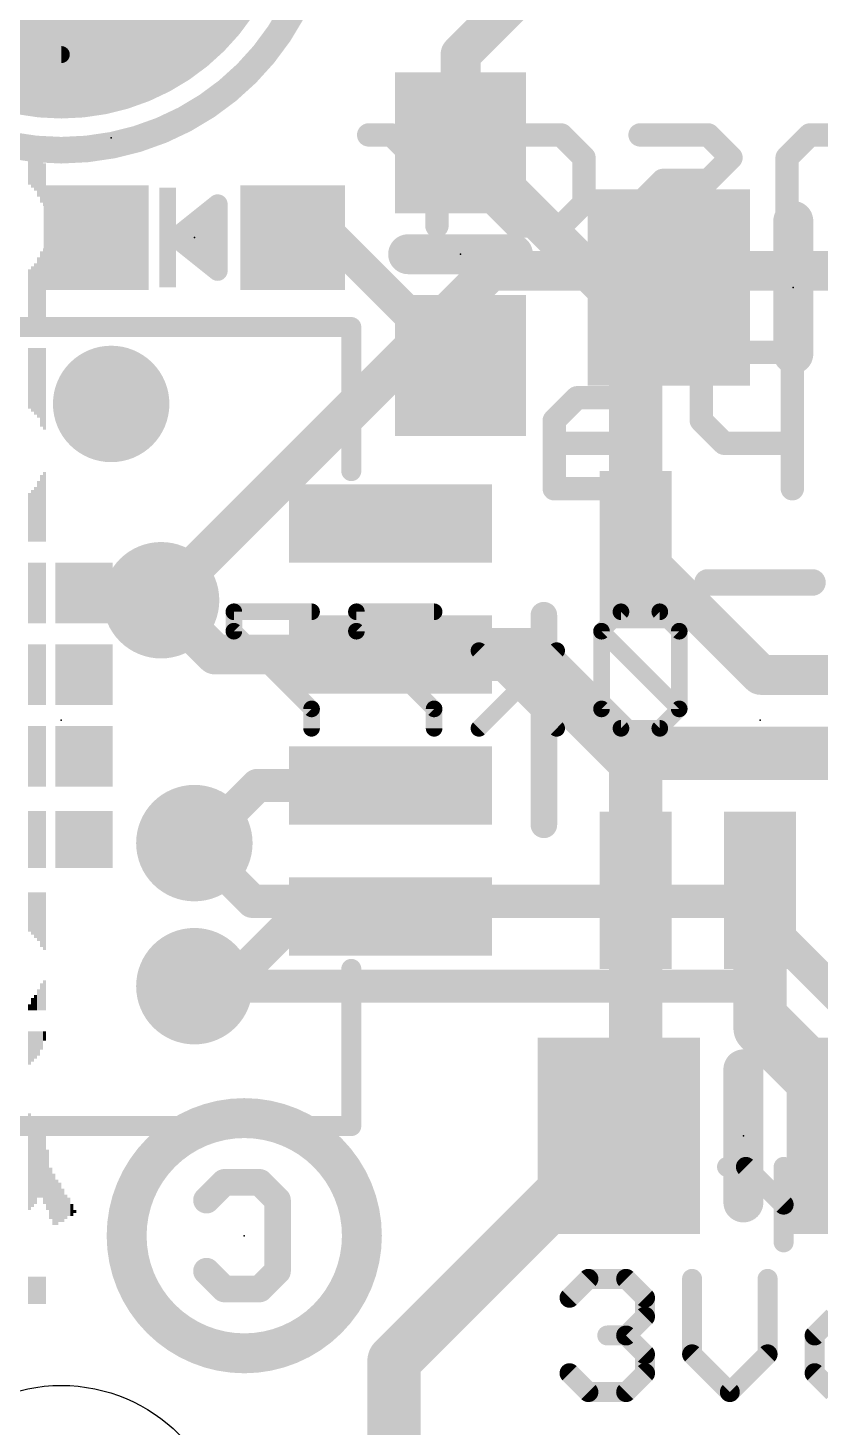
# Model space of a CAD drawing. Extents: x -3.6 to 34.1, y -8.2 to 24.4.
# Drawn here: x 2.29 to 8.33, y 3.49 to 14.17 of the extents above; entities that cross this region are included whole.
import ezdxf

# ---------------------------------------------------------------- set-up
doc = ezdxf.new("R2010")
doc.units = 0
for name, color, linetype in [('1', 12, 'CONTINUOUS'), ('16', 5, 'CONTINUOUS'), ('17', 110, 'CONTINUOUS'), ('18', 110, 'CONTINUOUS'), ('20', 53, 'CONTINUOUS'), ('21', 40, 'CONTINUOUS'), ('22', 6, 'CONTINUOUS'), ('23', 40, 'CONTINUOUS'), ('24', 6, 'CONTINUOUS'), ('47', 253, 'CONTINUOUS')]:
    doc.layers.add(name, color=color, linetype=linetype)

# ---------------------------------------------------------------- blocks, each defined once
blk = doc.blocks.new('RECT')
blk.add_solid([(-0.5, -0.5), (0.5, -0.5), (-0.5, 0.5), (0.5, 0.5)])
blk = doc.blocks.new('ROUNDP')
at = {"const_width": 0.5}
blk.add_lwpolyline([(0, -0.25, 1), (0, 0.25, 1), (0, -0.25)], format="xyb", dxfattribs=at)
blk = doc.blocks.new('ROUNDV')
at = {"const_width": 0.5}
blk.add_lwpolyline([(0, -0.25, 1), (0, 0.25, 1), (0, -0.25)], format="xyb", dxfattribs=at)

msp = doc.modelspace()

# ---------------------------------------------------------------- linework, layer by layer
at = {"layer": '1'}
for points, const_width in [([(5.588, 13.97), (7.112, 15.494)], 0.3048), ([(5.588, 13.296), (5.588, 13.97)], 0.3048), ([(5.588, 13.296), (6.692, 12.192)], 0.3048), ([(4.306, 12.573), (4.611, 12.573)], 0.254), ([(4.611, 12.573), (5.588, 11.596)], 0.254), ([(6.924, 11.938), (7.178, 12.192)], 0.4064), ([(6.692, 12.192), (7.178, 12.192)], 0.3048), ([(6.924, 10.1901), (6.924, 11.938)], 0.4064), ([(6.924, 10.1901), (7.8796, 9.2345)], 0.3048), ([(3.7164, 9.39), (3.302, 9.8044)], 0.3048), ([(5.054, 9.39), (3.7164, 9.39)], 0.3048), ([(5.054, 9.39), (6.109, 9.39)], 0.4064), ([(6.109, 9.39), (6.924, 8.575)], 0.4064), ([(7.8796, 9.2345), (9.3751, 9.2345)], 0.3048), ([(6.985, 8.636), (6.924, 8.575)], 0.4064), ([(6.924, 8.575), (6.924, 7.5899)], 0.4064), ([(8.636, 8.636), (6.985, 8.636)], 0.4064), ([(4.038, 8.39), (3.5982, 7.9502)], 0.254), ([(5.054, 8.39), (4.038, 8.39)], 0.254), ([(3.5982, 7.9502), (3.556, 7.9502)], 0.254), ([(6.924, 7.5899), (6.924, 5.842)], 0.4064), ([(7.874, 7.5899), (7.874, 6.538)], 0.4064), ([(4.342, 7.39), (3.81, 6.858)], 0.254), ([(5.054, 7.39), (4.342, 7.39)], 0.254), ([(3.81, 6.858), (3.556, 6.858)], 0.254), ([(7.874, 6.538), (8.697, 5.715)], 0.4064), ([(6.924, 5.842), (6.797, 5.715)], 0.4064), ([(5.08, 3.998), (6.797, 5.715)], 0.4064), ([(5.08, 2.54), (5.08, 3.998)], 0.4064)]:
    msp.add_lwpolyline(points, dxfattribs=dict(at, const_width=const_width))
for points, const_width in [([(5.6642, 13.97, 1), (5.5118, 13.97)], 0.1524), ([(5.5341, 14.0239, 1), (5.6419, 13.9161)], 0.1524), ([(5.6419, 13.3499, 1), (5.5341, 13.2421)], 0.1524), ([(5.5118, 13.296, 1), (5.6642, 13.296)], 0.1524), ([(4.306, 12.6365, 1), (4.306, 12.5095)], 0.127), ([(4.6559, 12.6179, 1), (4.5661, 12.5281)], 0.127), ([(4.611, 12.5095, 1), (4.611, 12.6365)], 0.127), ([(7.2498, 12.1202, 1), (7.1062, 12.2638)], 0.2032), ([(6.692, 12.2682, 1), (6.692, 12.1158)], 0.1524), ([(6.6381, 12.1381, 1), (6.7459, 12.2459)], 0.1524), ([(7.178, 12.1158, 1), (7.178, 12.2682)], 0.1524), ([(7.0256, 11.938, 1), (6.8224, 11.938)], 0.2032), ([(6.8522, 12.0098, 1), (6.9958, 11.8662)], 0.2032), ([(5.5431, 11.5511, 1), (5.6329, 11.6409)], 0.127), ([(6.8224, 10.1901, 1), (7.0256, 10.1901)], 0.2032), ([(6.9779, 10.244, 1), (6.8701, 10.1362)], 0.1524), ([(3.3559, 9.8583, 1), (3.2481, 9.7505)], 0.1524), ([(3.7164, 9.4662, 1), (3.7164, 9.3138)], 0.1524), ([(3.6625, 9.3361, 1), (3.7703, 9.4439)], 0.1524), ([(5.054, 9.4916, 1), (5.054, 9.2884)], 0.2032), ([(5.054, 9.3138, 1), (5.054, 9.4662)], 0.1524), ([(6.1808, 9.4618, 1), (6.0372, 9.3182)], 0.2032), ([(6.109, 9.2884, 1), (6.109, 9.4916)], 0.2032), ([(7.8796, 9.3107, 1), (7.8796, 9.1583)], 0.1524), ([(7.8257, 9.1806, 1), (7.9335, 9.2884)], 0.1524), ([(7.0256, 8.575, 1), (6.8224, 8.575)], 0.2032), ([(6.985, 8.7376, 1), (6.985, 8.5344)], 0.2032), ([(7.0568, 8.5642, 1), (6.9132, 8.7078)], 0.2032), ([(6.8522, 8.6468, 1), (6.9958, 8.5032)], 0.2032), ([(6.8522, 8.5032, 1), (6.9958, 8.6468)], 0.2032), ([(4.038, 8.4535, 1), (4.038, 8.3265)], 0.127), ([(4.0829, 8.3451, 1), (3.9931, 8.4349)], 0.127), ([(5.054, 8.3265, 1), (5.054, 8.4535)], 0.127), ([(3.556, 8.0137, 1), (3.556, 7.8867)], 0.127), ([(3.5533, 7.9951, 1), (3.6431, 7.9053)], 0.127), ([(3.5982, 7.8867, 1), (3.5982, 8.0137)], 0.127), ([(7.0256, 7.5899, 1), (6.8224, 7.5899)], 0.2032), ([(6.8224, 7.5899, 1), (7.0256, 7.5899)], 0.2032), ([(7.9756, 7.5899, 1), (7.7724, 7.5899)], 0.2032), ([(4.342, 7.4535, 1), (4.342, 7.3265)], 0.127), ([(4.3869, 7.3451, 1), (4.2971, 7.4349)], 0.127), ([(5.054, 7.3265, 1), (5.054, 7.4535)], 0.127), ([(3.556, 6.9215, 1), (3.556, 6.7945)], 0.127), ([(3.7651, 6.9029, 1), (3.8549, 6.8131)], 0.127), ([(3.81, 6.7945, 1), (3.81, 6.9215)], 0.127), ([(7.9458, 6.6098, 1), (7.8022, 6.4662)], 0.2032), ([(7.7724, 6.538, 1), (7.9756, 6.538)], 0.2032), ([(6.9958, 5.7702, 1), (6.8522, 5.9138)], 0.2032), ([(6.7252, 5.7868, 1), (6.8688, 5.6432)], 0.2032), ([(6.8688, 5.6432, 1), (6.7252, 5.7868)], 0.2032), ([(6.8224, 5.842, 1), (7.0256, 5.842)], 0.2032), ([(5.1816, 3.998, 1), (4.9784, 3.998)], 0.2032), ([(5.0082, 4.0698, 1), (5.1518, 3.9262)], 0.2032)]:
    msp.add_lwpolyline(points, format="xyb", dxfattribs=dict(at, const_width=const_width))
at = {"layer": '16'}
for points, const_width in [([(3.302, 9.8044), (5.8166, 12.319)], 0.3048), ([(5.8166, 12.319), (19.812, 12.319)], 0.3048), ([(3.556, 7.9502), (4.0005, 7.5057)], 0.254), ([(7.7459, 7.5057), (4.0005, 7.5057)], 0.254), ([(7.7459, 7.5057), (11.3146, 3.937)], 0.254), ([(3.556, 6.858), (7.747, 6.858)], 0.254), ([(12.065, 2.54), (7.747, 6.858)], 0.254)]:
    msp.add_lwpolyline(points, dxfattribs=dict(at, const_width=const_width))
for points, const_width in [([(5.8166, 12.3952, 1), (5.8166, 12.2428)], 0.1524), ([(5.8705, 12.2651, 1), (5.7627, 12.3729)], 0.1524), ([(3.2481, 9.8583, 1), (3.3559, 9.7505)], 0.1524), ([(3.6009, 7.9951, 1), (3.5111, 7.9053)], 0.127), ([(4.0005, 7.5692, 1), (4.0005, 7.4422)], 0.127), ([(3.9556, 7.4608, 1), (4.0454, 7.5506)], 0.127), ([(7.7908, 7.5506, 1), (7.701, 7.4608)], 0.127), ([(7.7459, 7.4422, 1), (7.7459, 7.5692)], 0.127), ([(3.556, 6.9215, 1), (3.556, 6.7945)], 0.127), ([(7.7919, 6.9029, 1), (7.7021, 6.8131)], 0.127), ([(7.747, 6.7945, 1), (7.747, 6.9215)], 0.127)]:
    msp.add_lwpolyline(points, format="xyb", dxfattribs=dict(at, const_width=const_width))
at = {"layer": '20'}
msp.add_circle((2.54, 2.54), 1.27, dxfattribs=at)
at = {"layer": '21'}
for points, const_width in [([(2.54, 13.24, 1), (2.54, 17.24, 1), (2.54, 13.24)], 0.2032), ([(3.7021, 12.8397, 1), (3.7021, 12.7635)], 0.0762), ([(3.7719, 12.827, 1), (3.6957, 12.827)], 0.0762), ([(3.7576, 12.7972, 1), (3.71, 12.8568)], 0.0762), ([(3.7338, 12.7635, 1), (3.7338, 12.8397)], 0.0762), ([(8.2042, 12.7, 1), (8.0518, 12.7)], 0.1524), ([(3.5116, 12.6873, 1), (3.5116, 12.6111)], 0.0762), ([(3.7338, 12.6111, 1), (3.7338, 12.6873)], 0.0762), ([(3.4401, 12.6028, 1), (3.3925, 12.5432)], 0.0762), ([(3.3925, 12.6028, 1), (3.4401, 12.5432)], 0.0762), ([(3.5116, 12.5349, 1), (3.5116, 12.4587)], 0.0762), ([(3.7338, 12.4587, 1), (3.7338, 12.5349)], 0.0762), ([(5.188, 12.5222, 1), (5.188, 12.3698)], 0.1524), ([(5.988, 12.3698, 1), (5.988, 12.5222)], 0.1524), ([(3.7021, 12.3825, 1), (3.7021, 12.3063)], 0.0762), ([(3.7338, 12.3063, 1), (3.7338, 12.3825)], 0.0762), ([(3.6957, 12.319, 1), (3.7719, 12.319)], 0.0762), ([(3.71, 12.2892, 1), (3.7576, 12.3488)], 0.0762), ([(4.7921, 11.89, 1), (4.7159, 11.89)], 0.0762), ([(4.754, 11.8519, 1), (4.754, 11.9281)], 0.0762), ([(8.0518, 11.684, 1), (8.2042, 11.684)], 0.1524), ([(4.7159, 10.79, 1), (4.7921, 10.79)], 0.0762), ([(7.474, 9.9908, 1), (7.474, 9.8892)], 0.1016), ([(8.274, 9.8892, 1), (8.274, 9.9908)], 0.1016), ([(6.2748, 9.69, 1), (6.1732, 9.69)], 0.1016), ([(6.1732, 8.09, 1), (6.2748, 8.09)], 0.1016), ([(4.7921, 6.99, 1), (4.7159, 6.99)], 0.0762), ([(7.8232, 6.223, 1), (7.6708, 6.223)], 0.1524), ([(4.7159, 5.79, 1), (4.7921, 5.79)], 0.0762), ([(4.754, 5.7519, 1), (4.754, 5.8281)], 0.0762), ([(7.6708, 5.207, 1), (7.8232, 5.207)], 0.1524), ([(6.564, 4.6616, 1), (6.564, 4.5854)], 0.0762), ([(6.5909, 4.5966, 1), (6.537, 4.6505)], 0.0762), ([(6.879, 4.6505, 1), (6.8251, 4.5966)], 0.0762), ([(6.8521, 4.5854, 1), (6.8521, 4.6616)], 0.0762), ([(7.3935, 4.6235, 1), (7.3173, 4.6235)], 0.0762), ([(7.9698, 4.6235, 1), (7.8936, 4.6235)], 0.0762), ([(6.393, 4.5064, 1), (6.4469, 4.4525)], 0.0762), ([(7.0342, 4.4795, 1), (6.958, 4.4795)], 0.0762), ([(6.9692, 4.4525, 1), (7.0231, 4.5064)], 0.0762), ([(7.0231, 4.3085, 1), (6.9692, 4.3624)], 0.0762), ([(6.958, 4.3354, 1), (7.0342, 4.3354)], 0.0762), ([(6.708, 4.2295, 1), (6.708, 4.1533)], 0.0762), ([(6.879, 4.2183, 1), (6.8251, 4.1644)], 0.0762), ([(6.8251, 4.2183, 1), (6.879, 4.1644)], 0.0762), ([(6.8521, 4.1533, 1), (6.8521, 4.2295)], 0.0762), ([(8.264, 4.2183, 1), (8.3179, 4.1644)], 0.0762), ([(8.3291, 4.1914, 1), (8.2529, 4.1914)], 0.0762), ([(7.0342, 4.0473, 1), (6.958, 4.0473)], 0.0762), ([(6.9692, 4.0204, 1), (7.0231, 4.0743)], 0.0762), ([(7.3824, 4.0743, 1), (7.3285, 4.0204)], 0.0762), ([(7.3173, 4.0473, 1), (7.3935, 4.0473)], 0.0762), ([(7.8936, 4.0473, 1), (7.9698, 4.0473)], 0.0762), ([(7.9586, 4.0204, 1), (7.9047, 4.0743)], 0.0762), ([(6.4469, 3.9302, 1), (6.393, 3.8763)], 0.0762), ([(7.0231, 3.8763, 1), (6.9692, 3.9302)], 0.0762), ([(8.3179, 3.9302, 1), (8.264, 3.8763)], 0.0762), ([(6.958, 3.9033, 1), (7.0342, 3.9033)], 0.0762), ([(8.2529, 3.9033, 1), (8.3291, 3.9033)], 0.0762), ([(6.564, 3.7973, 1), (6.564, 3.7211)], 0.0762), ([(6.537, 3.7323, 1), (6.5909, 3.7861)], 0.0762), ([(6.8251, 3.7861, 1), (6.879, 3.7323)], 0.0762), ([(6.8521, 3.7211, 1), (6.8521, 3.7973)], 0.0762), ([(7.6166, 3.7861, 1), (7.6705, 3.7323)], 0.0762), ([(7.6166, 3.7323, 1), (7.6705, 3.7861)], 0.0762)]:
    msp.add_lwpolyline(points, format="xyb", dxfattribs=dict(at, const_width=const_width))
for points, const_width in [([(3.7338, 12.827), (3.4163, 12.573)], 0.1524), ([(3.7021, 12.8016), (3.7338, 12.8016)], 0.1524), ([(3.7338, 12.319), (3.7338, 12.827)], 0.1524), ([(8.128, 12.7), (8.128, 11.684)], 0.3048), ([(3.5116, 12.6492), (3.7338, 12.6492)], 0.1524), ([(3.4163, 12.573), (3.7338, 12.319)], 0.1524), ([(3.5116, 12.4968), (3.7338, 12.4968)], 0.1524), ([(5.988, 12.446), (5.188, 12.446)], 0.3048), ([(3.7021, 12.3444), (3.7338, 12.3444)], 0.1524), ([(2.154, 11.89), (4.754, 11.89)], 0.1524), ([(4.754, 11.89), (4.754, 10.79)], 0.1524), ([(7.474, 9.94), (8.274, 9.94)], 0.2032), ([(6.224, 9.69), (6.224, 8.09)], 0.2032), ([(4.754, 6.99), (4.754, 5.79)], 0.1524), ([(7.747, 6.223), (7.747, 5.207)], 0.3048), ([(4.754, 5.79), (2.154, 5.79)], 0.1524), ([(6.4199, 4.4795), (6.564, 4.6235)], 0.1524), ([(6.564, 4.6235), (6.8521, 4.6235)], 0.1524), ([(6.8521, 4.6235), (6.9961, 4.4795)], 0.1524), ([(7.3554, 4.6235), (7.3554, 4.0473)], 0.1524), ([(7.9317, 4.0473), (7.9317, 4.6235)], 0.1524), ([(6.9961, 4.4795), (6.9961, 4.3354)], 0.1524), ([(6.9961, 4.3354), (6.8521, 4.1914)], 0.1524), ([(8.435, 4.3354), (8.291, 4.1914)], 0.1524), ([(6.8521, 4.1914), (6.708, 4.1914)], 0.1524), ([(6.8521, 4.1914), (6.9961, 4.0473)], 0.1524), ([(8.291, 4.1914), (8.291, 3.9033)], 0.1524), ([(6.9961, 4.0473), (6.9961, 3.9033)], 0.1524), ([(7.3554, 4.0473), (7.6436, 3.7592)], 0.1524), ([(7.6436, 3.7592), (7.9317, 4.0473)], 0.1524), ([(6.564, 3.7592), (6.4199, 3.9033)], 0.1524), ([(6.9961, 3.9033), (6.8521, 3.7592)], 0.1524), ([(8.291, 3.9033), (8.435, 3.7592)], 0.1524), ([(6.8521, 3.7592), (6.564, 3.7592)], 0.1524)]:
    msp.add_lwpolyline(points, dxfattribs=dict(at, const_width=const_width))
at = {"layer": '22'}
for points, const_width in [([(5.0602, 13.3568), (4.8865, 13.3568)], 0.1778), ([(5.4076, 13.0093), (5.0602, 13.3568)], 0.1778), ([(5.4076, 12.6619), (5.4076, 13.3568)], 0.1778), ([(5.8354, 13.183), (6.0091, 13.3568)], 0.1778), ([(6.0091, 13.3568), (6.3565, 13.3568)], 0.1778), ([(6.3565, 13.3568), (6.5302, 13.183)], 0.1778), ([(7.4792, 13.3568), (6.958, 13.3568)], 0.1778), ([(7.6529, 13.183), (7.4792, 13.3568)], 0.1778), ([(8.2543, 13.3568), (8.0806, 13.183)], 0.1778), ([(8.7755, 13.3568), (8.2543, 13.3568)], 0.1778), ([(5.8354, 12.8356), (5.8354, 13.183)], 0.1778), ([(6.5302, 13.183), (6.5302, 12.8356)], 0.1778), ([(7.4792, 13.0093), (7.6529, 13.183)], 0.1778), ([(8.0806, 13.183), (8.0806, 12.6619)], 0.1778), ([(6.958, 12.8356), (7.1317, 13.0093)], 0.1778), ([(7.1317, 13.0093), (7.4792, 13.0093)], 0.1778), ([(6.0091, 12.6619), (5.8354, 12.8356)], 0.1778), ([(6.5302, 12.8356), (6.3565, 12.6619)], 0.1778), ([(7.1317, 12.6619), (6.958, 12.8356)], 0.1778), ([(6.3565, 12.6619), (6.0091, 12.6619)], 0.1778), ([(7.6529, 12.6619), (7.1317, 12.6619)], 0.1778), ([(7.5995, 11.6976), (7.4258, 11.5239)], 0.1778), ([(8.1206, 11.6976), (7.5995, 11.6976)], 0.1778), ([(8.1206, 10.6553), (8.1206, 11.6976)], 0.1778), ([(7.4258, 11.5239), (7.4258, 11.1764)], 0.1778), ([(6.4769, 11.3502), (6.3031, 11.1764)], 0.1778), ([(6.8243, 11.3502), (6.4769, 11.3502)], 0.1778), ([(6.3031, 11.1764), (6.3031, 10.6553)], 0.1778), ([(7.4258, 11.1764), (7.5995, 11.0027)], 0.1778), ([(6.8243, 11.0027), (6.3031, 11.0027)], 0.1778), ([(6.998, 10.829), (6.8243, 11.0027)], 0.1778), ([(7.5995, 11.0027), (8.1206, 11.0027)], 0.1778), ([(6.8243, 10.6553), (6.998, 10.829)], 0.1778), ([(6.3031, 10.6553), (6.8243, 10.6553)], 0.1778), ([(4.4507, 9.7163), (3.8576, 9.7163)], 0.127), ([(3.8576, 9.7163), (3.8576, 9.568)], 0.127), ([(5.3862, 9.7163), (4.7931, 9.7163)], 0.127), ([(4.7931, 9.7163), (4.7931, 9.568)], 0.127), ([(6.8124, 9.7163), (6.6641, 9.568)], 0.127), ([(7.109, 9.7163), (6.8124, 9.7163)], 0.127), ([(7.2573, 9.568), (7.109, 9.7163)], 0.127), ([(3.8576, 9.568), (4.4507, 8.9748)], 0.127), ([(4.7931, 9.568), (5.3862, 8.9748)], 0.127), ([(6.6641, 9.568), (6.6641, 8.9748)], 0.127), ([(7.2573, 8.9748), (6.6641, 9.568)], 0.127), ([(7.2573, 8.9748), (7.2573, 9.568)], 0.127), ([(6.3218, 9.4197), (5.7286, 8.8265)], 0.127), ([(6.3218, 8.8265), (5.7286, 9.4197)], 0.127), ([(4.4507, 8.9748), (4.4507, 8.8265)], 0.127), ([(5.3862, 8.9748), (5.3862, 8.8265)], 0.127), ([(6.6641, 8.9748), (6.8124, 8.8265)], 0.127), ([(7.109, 8.8265), (7.2573, 8.9748)], 0.127), ([(6.8124, 8.8265), (7.109, 8.8265)], 0.127), ([(7.7662, 5.4784), (7.6222, 5.4784)], 0.1524), ([(8.0543, 5.1903), (7.7662, 5.4784)], 0.1524), ([(8.0543, 4.9022), (8.0543, 5.4784)], 0.1524), ([(3.6487, 5.2245), (3.7843, 5.3601)], 0.2032), ([(3.7843, 5.3601), (4.0554, 5.3601)], 0.2032), ([(4.0554, 5.3601), (4.191, 5.2245)], 0.2032), ([(4.191, 5.2245), (4.191, 4.6822)], 0.2032), ([(3.7843, 4.5466), (3.6487, 4.6822)], 0.2032), ([(4.191, 4.6822), (4.0554, 4.5466)], 0.2032), ([(4.0554, 4.5466), (3.7843, 4.5466)], 0.2032)]:
    msp.add_lwpolyline(points, dxfattribs=dict(at, const_width=const_width))
for points, const_width in [([(4.8865, 13.4012, 1), (4.8865, 13.3123)], 0.0889), ([(5.0916, 13.3882, 1), (5.0288, 13.3253)], 0.0889), ([(5.0602, 13.3123, 1), (5.0602, 13.4012)], 0.0889), ([(5.4521, 13.3568, 1), (5.3632, 13.3568)], 0.0889), ([(6.0091, 13.4012, 1), (6.0091, 13.3123)], 0.0889), ([(6.0405, 13.3253, 1), (5.9777, 13.3882)], 0.0889), ([(6.388, 13.3882, 1), (6.3251, 13.3253)], 0.0889), ([(6.3565, 13.3123, 1), (6.3565, 13.4012)], 0.0889), ([(6.958, 13.4012, 1), (6.958, 13.3123)], 0.0889), ([(7.5106, 13.3882, 1), (7.4477, 13.3253)], 0.0889), ([(7.4792, 13.3123, 1), (7.4792, 13.4012)], 0.0889), ([(8.2543, 13.4012, 1), (8.2543, 13.3123)], 0.0889), ([(8.2858, 13.3253, 1), (8.2229, 13.3882)], 0.0889), ([(5.8798, 13.183, 1), (5.7909, 13.183)], 0.0889), ([(5.804, 13.2145, 1), (5.8668, 13.1516)], 0.0889), ([(6.5747, 13.183, 1), (6.4858, 13.183)], 0.0889), ([(6.4988, 13.1516, 1), (6.5617, 13.2145)], 0.0889), ([(7.6843, 13.1516, 1), (7.6214, 13.2145)], 0.0889), ([(7.6214, 13.1516, 1), (7.6843, 13.2145)], 0.0889), ([(8.1251, 13.183, 1), (8.0362, 13.183)], 0.0889), ([(8.0492, 13.2145, 1), (8.1121, 13.1516)], 0.0889), ([(5.3762, 12.9779, 1), (5.439, 13.0408)], 0.0889), ([(7.1317, 13.0538, 1), (7.1317, 12.9649)], 0.0889), ([(7.1631, 12.9779, 1), (7.1003, 13.0408)], 0.0889), ([(7.4477, 13.0408, 1), (7.5106, 12.9779)], 0.0889), ([(7.4792, 12.9649, 1), (7.4792, 13.0538)], 0.0889), ([(5.8668, 12.867, 1), (5.804, 12.8042)], 0.0889), ([(6.5617, 12.8042, 1), (6.4988, 12.867)], 0.0889), ([(6.9894, 12.867, 1), (6.9266, 12.8042)], 0.0889), ([(5.7909, 12.8356, 1), (5.8798, 12.8356)], 0.0889), ([(6.4858, 12.8356, 1), (6.5747, 12.8356)], 0.0889), ([(6.9266, 12.867, 1), (6.9894, 12.8042)], 0.0889), ([(6.0091, 12.7064, 1), (6.0091, 12.6175)], 0.0889), ([(5.9777, 12.6305, 1), (6.0405, 12.6933)], 0.0889), ([(6.3251, 12.6933, 1), (6.388, 12.6305)], 0.0889), ([(6.3565, 12.6175, 1), (6.3565, 12.7064)], 0.0889), ([(7.1317, 12.7064, 1), (7.1317, 12.6175)], 0.0889), ([(7.1003, 12.6305, 1), (7.1631, 12.6933)], 0.0889), ([(7.6529, 12.6175, 1), (7.6529, 12.7064)], 0.0889), ([(5.3632, 12.6619, 1), (5.4521, 12.6619)], 0.0889), ([(8.0362, 12.6619, 1), (8.1251, 12.6619)], 0.0889), ([(7.5995, 11.742, 1), (7.5995, 11.6531)], 0.0889), ([(7.6309, 11.6662, 1), (7.568, 11.729)], 0.0889), ([(8.1651, 11.6976, 1), (8.0762, 11.6976)], 0.0889), ([(8.1206, 11.6531, 1), (8.1206, 11.742)], 0.0889), ([(7.3943, 11.5553, 1), (7.4572, 11.4924)], 0.0889), ([(7.4702, 11.5239, 1), (7.3813, 11.5239)], 0.0889), ([(6.4769, 11.3946, 1), (6.4769, 11.3057)], 0.0889), ([(6.5083, 11.3187, 1), (6.4454, 11.3816)], 0.0889), ([(6.8243, 11.3057, 1), (6.8243, 11.3946)], 0.0889), ([(6.2717, 11.2079, 1), (6.3346, 11.145)], 0.0889), ([(6.3476, 11.1764, 1), (6.2587, 11.1764)], 0.0889), ([(7.4572, 11.2079, 1), (7.3943, 11.145)], 0.0889), ([(7.3813, 11.1764, 1), (7.4702, 11.1764)], 0.0889), ([(6.3031, 11.0472, 1), (6.3031, 10.9583)], 0.0889), ([(6.8557, 11.0342, 1), (6.7929, 10.9713)], 0.0889), ([(6.8243, 10.9583, 1), (6.8243, 11.0472)], 0.0889), ([(7.5995, 11.0472, 1), (7.5995, 10.9583)], 0.0889), ([(7.568, 10.9713, 1), (7.6309, 11.0342)], 0.0889), ([(8.1206, 10.9583, 1), (8.1206, 11.0472)], 0.0889), ([(7.0294, 10.7976, 1), (6.9666, 10.8604)], 0.0889), ([(6.9666, 10.7976, 1), (7.0294, 10.8604)], 0.0889), ([(6.3031, 10.6997, 1), (6.3031, 10.6109)], 0.0889), ([(6.2587, 10.6553, 1), (6.3476, 10.6553)], 0.0889), ([(6.7929, 10.6867, 1), (6.8557, 10.6239)], 0.0889), ([(6.8243, 10.6109, 1), (6.8243, 10.6997)], 0.0889), ([(8.0762, 10.6553, 1), (8.1651, 10.6553)], 0.0889), ([(3.8893, 9.7163, 1), (3.8258, 9.7163)], 0.0635), ([(3.8576, 9.748, 1), (3.8576, 9.6845)], 0.0635), ([(4.4507, 9.6845, 1), (4.4507, 9.748)], 0.0635), ([(4.8248, 9.7163, 1), (4.7613, 9.7163)], 0.0635), ([(4.7931, 9.748, 1), (4.7931, 9.6845)], 0.0635), ([(5.3862, 9.6845, 1), (5.3862, 9.748)], 0.0635), ([(6.8124, 9.748, 1), (6.8124, 9.6845)], 0.0635), ([(6.8349, 9.6938, 1), (6.79, 9.7387)], 0.0635), ([(7.1314, 9.7387, 1), (7.0865, 9.6938)], 0.0635), ([(7.109, 9.6845, 1), (7.109, 9.748)], 0.0635), ([(3.88, 9.5904, 1), (3.8351, 9.5455)], 0.0635), ([(4.8155, 9.5904, 1), (4.7706, 9.5455)], 0.0635), ([(6.6959, 9.568, 1), (6.6324, 9.568)], 0.0635), ([(6.6866, 9.5904, 1), (6.6417, 9.5455)], 0.0635), ([(6.6417, 9.5904, 1), (6.6866, 9.5455)], 0.0635), ([(7.289, 9.568, 1), (7.2255, 9.568)], 0.0635), ([(7.2348, 9.5455, 1), (7.2797, 9.5904)], 0.0635), ([(3.8258, 9.568, 1), (3.8893, 9.568)], 0.0635), ([(4.7613, 9.568, 1), (4.8248, 9.568)], 0.0635), ([(5.751, 9.4421, 1), (5.7061, 9.3972)], 0.0635), ([(6.3442, 9.3972, 1), (6.2993, 9.4421)], 0.0635), ([(4.4825, 8.9748, 1), (4.419, 8.9748)], 0.0635), ([(4.4283, 8.9523, 1), (4.4732, 8.9972)], 0.0635), ([(5.418, 8.9748, 1), (5.3545, 8.9748)], 0.0635), ([(5.3638, 8.9523, 1), (5.4087, 8.9972)], 0.0635), ([(6.6324, 8.9748, 1), (6.6959, 8.9748)], 0.0635), ([(6.6866, 8.9972, 1), (6.6417, 8.9523)], 0.0635), ([(7.2255, 8.9748, 1), (7.289, 8.9748)], 0.0635), ([(7.2797, 8.9523, 1), (7.2348, 8.9972)], 0.0635), ([(7.2348, 8.9523, 1), (7.2797, 8.9972)], 0.0635), ([(5.7061, 8.849, 1), (5.751, 8.804)], 0.0635), ([(6.2993, 8.804, 1), (6.3442, 8.849)], 0.0635), ([(6.8124, 8.8583, 1), (6.8124, 8.7948)], 0.0635), ([(6.79, 8.804, 1), (6.8349, 8.849)], 0.0635), ([(7.0865, 8.849, 1), (7.1314, 8.804)], 0.0635), ([(7.109, 8.7948, 1), (7.109, 8.8583)], 0.0635), ([(4.419, 8.8265, 1), (4.4825, 8.8265)], 0.0635), ([(5.3545, 8.8265, 1), (5.418, 8.8265)], 0.0635), ([(3.937, 4.055, 1), (3.937, 5.851, 1), (3.937, 4.055)], 0.3048), ([(7.6222, 5.5165, 1), (7.6222, 5.4403)], 0.0762), ([(7.7932, 5.5054, 1), (7.7393, 5.4515)], 0.0762), ([(7.7662, 5.4403, 1), (7.7662, 5.5165)], 0.0762), ([(8.0924, 5.4784, 1), (8.0162, 5.4784)], 0.0762), ([(3.7843, 5.4109, 1), (3.7843, 5.3093)], 0.1016), ([(3.8202, 5.3242, 1), (3.7483, 5.396)], 0.1016), ([(4.0913, 5.396, 1), (4.0195, 5.3242)], 0.1016), ([(4.0554, 5.3093, 1), (4.0554, 5.4109)], 0.1016), ([(3.6128, 5.2604, 1), (3.6846, 5.1886)], 0.1016), ([(4.2418, 5.2245, 1), (4.1402, 5.2245)], 0.1016), ([(4.1551, 5.1886, 1), (4.2269, 5.2604)], 0.1016), ([(8.0274, 5.1634, 1), (8.0813, 5.2173)], 0.0762), ([(8.0162, 4.9022, 1), (8.0924, 4.9022)], 0.0762), ([(3.6846, 4.7181, 1), (3.6128, 4.6463)], 0.1016), ([(4.1402, 4.6822, 1), (4.2418, 4.6822)], 0.1016), ([(4.2269, 4.6463, 1), (4.1551, 4.7181)], 0.1016), ([(3.7843, 4.5974, 1), (3.7843, 4.4958)], 0.1016), ([(3.7483, 4.5107, 1), (3.8202, 4.5825)], 0.1016), ([(4.0195, 4.5825, 1), (4.0913, 4.5107)], 0.1016), ([(4.0554, 4.4958, 1), (4.0554, 4.5974)], 0.1016)]:
    msp.add_lwpolyline(points, format="xyb", dxfattribs=dict(at, const_width=const_width))
at = {"layer": '23'}
for p in [(3.556, 12.573), (5.588, 12.446), (8.128, 12.192), (2.54, 8.89), (7.874, 8.89), (7.747, 5.715)]:
    msp.add_point(p, dxfattribs=at)
at = {"layer": '24'}
for p in [(2.921, 13.335), (3.937, 4.953)]:
    msp.add_point(p, dxfattribs=at)
at = {"layer": '47', "const_width": 0.13}
msp.add_lwpolyline([(2.54, 13.97), (-3.1565, 13.97)], dxfattribs=at)
at = {"layer": '47', "const_width": 0.065}
msp.add_lwpolyline([(2.54, 13.9375, 1), (2.54, 14.0025)], format="xyb", dxfattribs=at)

# ---------------------------------------------------------------- block references
at = {"layer": '1', "xscale": 1.075, "rotation": 270}
for p in [(5.588, 13.296), (5.588, 11.596)]:
    msp.add_blockref('RECT', p, dxfattribs=at)
at = {"layer": '1', "xscale": 0.8, "yscale": 0.8, "rotation": 90}
for p in [(2.806, 12.573), (4.306, 12.573)]:
    msp.add_blockref('RECT', p, dxfattribs=at)
at = {"layer": '1'}
for p, xscale, yscale in [((7.178, 12.192), 1.24, 1.5), ((6.924, 10.1901), 0.55, 1.2), ((5.054, 10.39), 1.55, 0.6), ((5.054, 9.39), 1.55, 0.6), ((5.054, 8.39), 1.55, 0.6), ((6.924, 7.5899), 0.55, 1.2), ((7.874, 7.5899), 0.55, 1.2), ((5.054, 7.39), 1.55, 0.6), ((6.797, 5.715), 1.24, 1.5), ((8.697, 5.715), 1.24, 1.5)]:
    msp.add_blockref('RECT', p, dxfattribs=dict(at, xscale=xscale, yscale=yscale))
at = {"layer": '17', "xscale": 3.516, "yscale": 3.516}
msp.add_blockref('ROUNDP', (2.54, 15.24), dxfattribs=at)
msp.add_blockref('ROUNDP', (2.54, 15.24), dxfattribs=at)
at = {"layer": '18', "xscale": 0.889, "yscale": 0.889}
for p in [(2.921, 11.303), (2.921, 11.303), (3.302, 9.8044), (3.302, 9.8044), (3.556, 7.9502), (3.556, 7.9502), (3.556, 6.858), (3.556, 6.858)]:
    msp.add_blockref('ROUNDV', p, dxfattribs=at)
at = {"layer": '21', "xscale": 0.762, "yscale": 0.127, "rotation": 90}
msp.add_blockref('RECT', (3.3528, 12.573), dxfattribs=at)
at = {"layer": '22', "rotation": 270}
for p, xscale, yscale in [((2.2976, 13.1382), 0.3226, 0.0231), ((2.3207, 13.1153), 0.3226, 0.0231), ((2.3438, 13.0924), 0.3226, 0.0231), ((2.3669, 13.0581), 0.3454, 0.0231), ((2.39, 13.0124), 0.3454, 0.0231), ((2.413, 12.9769), 0.3251, 0.0229), ((2.3669, 12.1577), 0.5309, 0.0231), ((2.39, 12.1806), 0.5766, 0.0231), ((2.413, 12.192), 0.5994, 0.0229), ((2.2976, 12.112), 0.4394, 0.0231), ((2.3207, 12.1234), 0.4623, 0.0231), ((2.3438, 12.1349), 0.4851, 0.0231), ((2.2976, 11.4986), 0.4623, 0.0231), ((2.3207, 11.4871), 0.4851, 0.0231), ((2.3438, 11.4757), 0.508, 0.0231), ((2.3669, 11.4643), 0.5309, 0.0231), ((2.39, 11.43), 0.5994, 0.0231), ((2.413, 11.4186), 0.6223, 0.0229), ((2.3669, 10.4826), 0.4623, 0.0231), ((2.39, 10.5054), 0.508, 0.0231), ((2.413, 10.5169), 0.5309, 0.0229), ((2.2976, 10.4369), 0.3708, 0.0231), ((2.3207, 10.4483), 0.3937, 0.0231), ((2.3438, 10.4597), 0.4166, 0.0231), ((2.2976, 9.8603), 0.4623, 0.0231), ((2.3207, 9.8603), 0.4623, 0.0231), ((2.3438, 9.8603), 0.4623, 0.0231), ((2.3669, 9.8603), 0.4623, 0.0231), ((2.39, 9.8603), 0.4623, 0.0231), ((2.413, 9.8603), 0.4623, 0.0229), ((2.5053, 9.8603), 0.4623, 0.0231), ((2.5284, 9.8603), 0.4623, 0.0231), ((2.5516, 9.8603), 0.4623, 0.0231), ((2.5747, 9.8603), 0.4623, 0.0231), ((2.5978, 9.8603), 0.4623, 0.0231), ((2.6209, 9.8603), 0.4623, 0.0231), ((2.644, 9.8603), 0.4623, 0.0231), ((2.667, 9.8603), 0.4623, 0.0229), ((2.69, 9.8603), 0.4623, 0.0231), ((2.7131, 9.8603), 0.4623, 0.0231), ((2.7362, 9.8603), 0.4623, 0.0231), ((2.7593, 9.8603), 0.4623, 0.0231), ((2.7824, 9.8603), 0.4623, 0.0231), ((2.8056, 9.8603), 0.4623, 0.0231), ((2.8287, 9.8603), 0.4623, 0.0231), ((2.8518, 9.8603), 0.4623, 0.0231), ((2.8749, 9.8603), 0.4623, 0.0231), ((2.898, 9.8603), 0.4623, 0.0231), ((2.921, 9.8603), 0.4623, 0.0229), ((2.2976, 9.2354), 0.4623, 0.0231), ((2.3207, 9.2354), 0.4623, 0.0231), ((2.3438, 9.2354), 0.4623, 0.0231), ((2.3669, 9.2354), 0.4623, 0.0231), ((2.39, 9.2354), 0.4623, 0.0231), ((2.413, 9.2354), 0.4623, 0.0229), ((2.5053, 9.2354), 0.4623, 0.0231), ((2.5284, 9.2354), 0.4623, 0.0231), ((2.5516, 9.2354), 0.4623, 0.0231), ((2.5747, 9.2354), 0.4623, 0.0231), ((2.5978, 9.2354), 0.4623, 0.0231), ((2.6209, 9.2354), 0.4623, 0.0231), ((2.644, 9.2354), 0.4623, 0.0231), ((2.667, 9.2354), 0.4623, 0.0229), ((2.69, 9.2354), 0.4623, 0.0231), ((2.7131, 9.2354), 0.4623, 0.0231), ((2.7362, 9.2354), 0.4623, 0.0231), ((2.7593, 9.2354), 0.4623, 0.0231), ((2.7824, 9.2354), 0.4623, 0.0231), ((2.8056, 9.2354), 0.4623, 0.0231), ((2.8287, 9.2354), 0.4623, 0.0231), ((2.8518, 9.2354), 0.4623, 0.0231), ((2.8749, 9.2354), 0.4623, 0.0231), ((2.898, 9.2354), 0.4623, 0.0231), ((2.921, 9.2354), 0.4623, 0.0229), ((2.2976, 8.6131), 0.4623, 0.0231), ((2.3207, 8.6131), 0.4623, 0.0231), ((2.3438, 8.6131), 0.4623, 0.0231), ((2.3669, 8.6131), 0.4623, 0.0231), ((2.39, 8.6131), 0.4623, 0.0231), ((2.413, 8.6131), 0.4623, 0.0229), ((2.5053, 8.6131), 0.4623, 0.0231), ((2.5284, 8.6131), 0.4623, 0.0231), ((2.5516, 8.6131), 0.4623, 0.0231), ((2.5747, 8.6131), 0.4623, 0.0231), ((2.5978, 8.6131), 0.4623, 0.0231), ((2.6209, 8.6131), 0.4623, 0.0231), ((2.644, 8.6131), 0.4623, 0.0231), ((2.667, 8.6131), 0.4623, 0.0229), ((2.69, 8.6131), 0.4623, 0.0231), ((2.7131, 8.6131), 0.4623, 0.0231), ((2.7362, 8.6131), 0.4623, 0.0231), ((2.7593, 8.6131), 0.4623, 0.0231), ((2.7824, 8.6131), 0.4623, 0.0231), ((2.8056, 8.6131), 0.4623, 0.0231), ((2.8287, 8.6131), 0.4623, 0.0231), ((2.8518, 8.6131), 0.4623, 0.0231), ((2.8749, 8.6131), 0.4623, 0.0231), ((2.898, 8.6131), 0.4623, 0.0231), ((2.921, 8.6131), 0.4623, 0.0229), ((2.2976, 7.9781), 0.4369, 0.0231), ((2.3207, 7.9781), 0.4369, 0.0231), ((2.3438, 7.9781), 0.4369, 0.0231), ((2.3669, 7.9781), 0.4369, 0.0231), ((2.39, 7.9781), 0.4369, 0.0231), ((2.413, 7.9781), 0.4369, 0.0229), ((2.5053, 7.9781), 0.4369, 0.0231), ((2.5284, 7.9781), 0.4369, 0.0231), ((2.5516, 7.9781), 0.4369, 0.0231), ((2.5747, 7.9781), 0.4369, 0.0231), ((2.5978, 7.9781), 0.4369, 0.0231), ((2.6209, 7.9781), 0.4369, 0.0231), ((2.644, 7.9781), 0.4369, 0.0231), ((2.667, 7.9781), 0.4369, 0.0229), ((2.69, 7.9781), 0.4369, 0.0231), ((2.7131, 7.9781), 0.4369, 0.0231), ((2.7362, 7.9781), 0.4369, 0.0231), ((2.7593, 7.9781), 0.4369, 0.0231), ((2.7824, 7.9781), 0.4369, 0.0231), ((2.8056, 7.9781), 0.4369, 0.0231), ((2.8287, 7.9781), 0.4369, 0.0231), ((2.8518, 7.9781), 0.4369, 0.0231), ((2.8749, 7.9781), 0.4369, 0.0231), ((2.898, 7.9781), 0.4369, 0.0231), ((2.921, 7.9781), 0.4369, 0.0229), ((2.2976, 7.4244), 0.2997, 0.0231), ((2.3207, 7.413), 0.3226, 0.0231), ((2.3438, 7.4003), 0.348, 0.0231), ((2.3669, 7.3889), 0.3708, 0.0231), ((2.39, 7.366), 0.4166, 0.0231), ((2.413, 7.3546), 0.4394, 0.0229), ((2.39, 6.7767), 0.2083, 0.0231), ((2.413, 6.7881), 0.2311, 0.0229), ((2.3207, 6.7196), 0.094, 0.0231), ((2.3438, 6.731), 0.1168, 0.0231), ((2.3669, 6.7539), 0.1626, 0.0231), ((2.2976, 6.6954), 0.0457, 0.0231), ((2.2976, 6.3856), 0.254, 0.0231), ((2.3207, 6.397), 0.2311, 0.0231), ((2.3438, 6.4084), 0.2083, 0.0231), ((2.3669, 6.4199), 0.1854, 0.0231), ((2.39, 6.4427), 0.1397, 0.0231), ((2.413, 6.477), 0.0711, 0.0229), ((2.2976, 5.5182), 0.7391, 0.0231), ((2.3207, 5.5182), 0.6934, 0.0231), ((2.3438, 5.5182), 0.6477, 0.0231), ((2.3669, 5.5309), 0.5766, 0.0231), ((2.39, 5.5194), 0.5537, 0.0231), ((2.413, 5.461), 0.5334, 0.0229), ((2.436, 5.3797), 0.4623, 0.0231), ((2.4591, 5.2769), 0.3937, 0.0231), ((2.4822, 5.2299), 0.3912, 0.0231), ((2.5053, 5.207), 0.3454, 0.0231), ((2.5284, 5.207), 0.2997, 0.0231), ((2.5516, 5.1841), 0.254, 0.0231), ((2.5747, 5.1727), 0.1854, 0.0231), ((2.5978, 5.1727), 0.1397, 0.0231), ((2.6209, 5.1486), 0.0914, 0.0231), ((2.644, 5.1372), 0.0229, 0.0231), ((2.2976, 4.5364), 0.2083, 0.0231), ((2.3207, 4.5364), 0.2083, 0.0231), ((2.3438, 4.5364), 0.2083, 0.0231), ((2.3669, 4.5364), 0.2083, 0.0231), ((2.39, 4.5364), 0.2083, 0.0231), ((2.413, 4.5364), 0.2083, 0.0229)]:
    msp.add_blockref('RECT', p, dxfattribs=dict(at, xscale=xscale, yscale=yscale))

doc.saveas('drawing.dxf')
